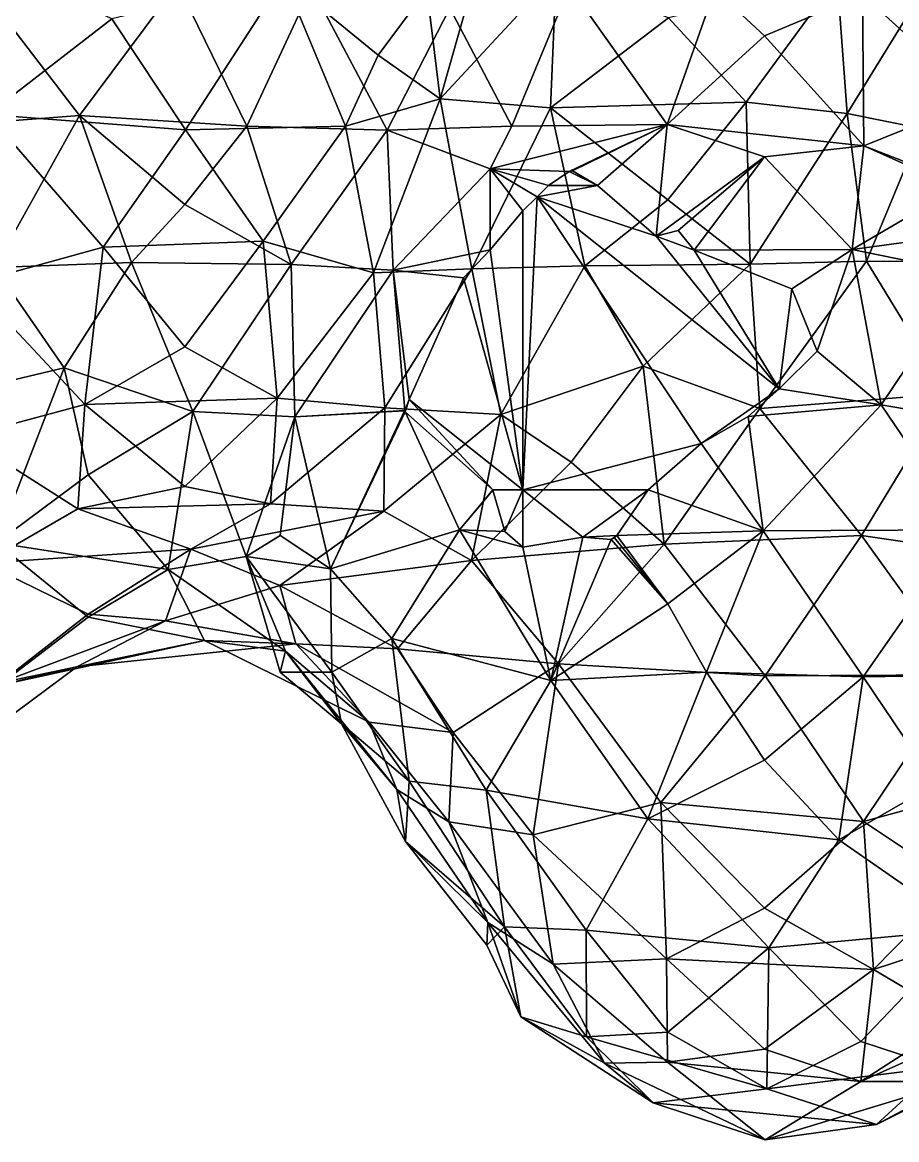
# Model space of a CAD drawing. Extents: x 290034 to 295698, y 4553723 to 4561693.
# Drawn here: x 295354.7 to 295468.7, y 4558828.1 to 4558973.9 of the extents above; entities that cross this region are included whole.
import ezdxf

# ---------------------------------------------------------------- set-up
doc = ezdxf.new("R2010")
doc.units = 0
doc.layers.add('Au_ppm_Pref_-_0_2', color=7, linetype='CONTINUOUS')

msp = doc.modelspace()

# ---------------------------------------------------------------- linework, layer by layer
at = {"layer": 'Au_ppm_Pref_-_0_2'}
for points in [[(295350.18, 4558961.87, 1907.36), (295366.38, 4558974.36, 1905.26), (295349.68, 4558982.29, 1901.79)], [(295366.38, 4558974.36, 1905.26), (295375.97, 4558959.87, 1908.25), (295388.81, 4558979.7, 1906.68)], [(295375.97, 4558959.87, 1908.25), (295396.84, 4558960.37, 1908.53), (295388.81, 4558979.7, 1906.68)], [(295396.84, 4558960.37, 1908.53), (295401.09, 4558969.64, 1909.61), (295388.81, 4558979.7, 1906.68)], [(295407.46, 4558978.19, 1909.46), (295388.81, 4558979.7, 1906.68), (295401.09, 4558969.64, 1909.61)], [(295423.59, 4558962.77, 1919.65), (295424.31, 4558980.27, 1914.09), (295409.18, 4558963.91, 1913.35)], [(295409.18, 4558963.91, 1913.35), (295424.31, 4558980.27, 1914.09), (295413.26, 4558978.19, 1912.46)], [(295423.59, 4558962.77, 1919.65), (295439, 4558974.5, 1917.12), (295424.31, 4558980.27, 1914.09)], [(295461, 4558979.71, 1918.89), (295439, 4558974.5, 1917.12), (295449.13, 4558963.48, 1920.55)], [(295449.13, 4558963.48, 1920.55), (295462.29, 4558962, 1925.03), (295461, 4558979.71, 1918.89)], [(295472.89, 4558979.28, 1925.07), (295461, 4558979.71, 1918.89), (295462.29, 4558962, 1925.03)], [(295471.97, 4558960.05, 1931.63), (295472.89, 4558979.28, 1925.07), (295462.29, 4558962, 1925.03)], [(295362.15, 4558961.74, 1949.36), (295350.28, 4558977.25, 1946.42), (295374.92, 4558978.95, 1948.68)], [(295374.92, 4558978.95, 1948.68), (295383.96, 4558960.37, 1950.24), (295362.15, 4558961.74, 1949.36)], [(295383.96, 4558960.37, 1950.24), (295374.92, 4558978.95, 1948.68), (295392.42, 4558978.48, 1952.28)], [(295383.96, 4558960.37, 1950.24), (295392.42, 4558978.48, 1952.28), (295402.28, 4558959.84, 1952.27)], [(295402.28, 4558959.84, 1952.27), (295392.42, 4558978.48, 1952.28), (295410.46, 4558975.74, 1954.98)], [(295409.18, 4558963.91, 1913.35), (295407.46, 4558978.19, 1909.46), (295401.09, 4558969.64, 1909.61)], [(295413.26, 4558978.19, 1912.46), (295407.46, 4558978.19, 1909.46), (295409.18, 4558963.91, 1913.35)], [(295418.53, 4558960.37, 1955.36), (295410.46, 4558975.74, 1954.98), (295426.09, 4558978.59, 1959.37)], [(295418.53, 4558960.37, 1955.36), (295426.09, 4558978.59, 1959.37), (295438.82, 4558960.57, 1960)], [(295445.01, 4558978.19, 1956.92), (295438.82, 4558960.57, 1960), (295426.09, 4558978.59, 1959.37)], [(295438.82, 4558960.57, 1960), (295445.01, 4558978.19, 1956.92), (295451.49, 4558972.16, 1957.97)], [(295445.01, 4558978.19, 1956.92), (295464.27, 4558977.52, 1954.92), (295451.49, 4558972.16, 1957.97)], [(295464.27, 4558977.52, 1954.92), (295488.89, 4558978.29, 1951.65), (295479.34, 4558963.79, 1955.12)], [(295340, 4558960.05, 1947.75), (295350.28, 4558977.25, 1946.42), (295362.15, 4558961.74, 1949.36)], [(295464.47, 4558957.77, 1959.79), (295451.49, 4558972.16, 1957.97), (295464.27, 4558977.52, 1954.92)], [(295464.47, 4558957.77, 1959.79), (295464.27, 4558977.52, 1954.92), (295479.34, 4558963.79, 1955.12)], [(295410.46, 4558975.74, 1954.98), (295418.53, 4558960.37, 1955.36), (295402.28, 4558959.84, 1952.27)], [(295375.97, 4558959.87, 1908.25), (295366.38, 4558974.36, 1905.26), (295350.18, 4558961.87, 1907.36)], [(295423.59, 4558962.77, 1919.65), (295449.13, 4558963.48, 1920.55), (295439, 4558974.5, 1917.12)], [(295464.47, 4558957.77, 1959.79), (295438.82, 4558960.57, 1960), (295451.49, 4558972.16, 1957.97)], [(295409.18, 4558963.91, 1913.35), (295401.09, 4558969.64, 1909.61), (295396.84, 4558960.37, 1908.53)], [(295409.18, 4558963.91, 1913.35), (295396.84, 4558960.37, 1908.53), (295400.48, 4558941.21, 1913.15)], [(295413.31, 4558941.73, 1919.12), (295409.18, 4558963.91, 1913.35), (295400.48, 4558941.21, 1913.15)], [(295423.59, 4558962.77, 1919.65), (295409.18, 4558963.91, 1913.35), (295413.31, 4558941.73, 1919.12)], [(295423.59, 4558962.77, 1919.65), (295438.89, 4558950.73, 1921.13), (295449.13, 4558963.48, 1920.55)], [(295449.64, 4558942.35, 1925.33), (295449.13, 4558963.48, 1920.55), (295438.89, 4558950.73, 1921.13)], [(295449.64, 4558942.35, 1925.33), (295462.29, 4558962, 1925.03), (295449.13, 4558963.48, 1920.55)], [(295464.47, 4558957.77, 1959.79), (295479.34, 4558963.79, 1955.12), (295482.52, 4558950.8, 1959.98)], [(295362.15, 4558961.74, 1949.36), (295351.04, 4558941.93, 1950.22), (295340, 4558960.05, 1947.75)], [(295350.18, 4558961.87, 1907.36), (295348.07, 4558939.81, 1911.13), (295365.23, 4558944.56, 1908.11)], [(295375.97, 4558959.87, 1908.25), (295350.18, 4558961.87, 1907.36), (295365.23, 4558944.56, 1908.11)], [(295351.04, 4558941.93, 1950.22), (295362.15, 4558961.74, 1949.36), (295368.95, 4558942.56, 1951.37)], [(295375.89, 4558950.12, 1950.62), (295368.95, 4558942.56, 1951.37), (295362.15, 4558961.74, 1949.36)], [(295383.96, 4558960.37, 1950.24), (295375.89, 4558950.12, 1950.62), (295362.15, 4558961.74, 1949.36)], [(295428.05, 4558942.14, 1921.78), (295423.59, 4558962.77, 1919.65), (295413.31, 4558941.73, 1919.12)], [(295423.59, 4558962.77, 1919.65), (295428.05, 4558942.14, 1921.78), (295438.89, 4558950.73, 1921.13)], [(295449.64, 4558942.35, 1925.33), (295464.82, 4558942.73, 1929.75), (295462.29, 4558962, 1925.03)], [(295471.97, 4558960.05, 1931.63), (295462.29, 4558962, 1925.03), (295464.82, 4558942.73, 1929.75)], [(295375.89, 4558950.12, 1950.62), (295383.96, 4558960.37, 1950.24), (295389.74, 4558942.31, 1953.26)], [(295375.97, 4558959.87, 1908.25), (295386.11, 4558945.33, 1908.57), (295396.84, 4558960.37, 1908.53)], [(295383.96, 4558960.37, 1950.24), (295402.28, 4558959.84, 1952.27), (295389.74, 4558942.31, 1953.26)], [(295400.48, 4558941.21, 1913.15), (295396.84, 4558960.37, 1908.53), (295386.11, 4558945.33, 1908.57)], [(295415.72, 4558954.8, 1959.08), (295402.28, 4558959.84, 1952.27), (295418.53, 4558960.37, 1955.36)], [(295415.72, 4558954.8, 1959.08), (295438.82, 4558960.57, 1960), (295426.01, 4558954.43, 1963.8)], [(295415.72, 4558954.8, 1959.08), (295418.53, 4558960.37, 1955.36), (295438.82, 4558960.57, 1960)], [(295426.48, 4558954.51, 1963.87), (295426.01, 4558954.43, 1963.8), (295438.82, 4558960.57, 1960)], [(295426.48, 4558954.51, 1963.87), (295438.82, 4558960.57, 1960), (295429.74, 4558952.6, 1964.25)], [(295429.74, 4558952.6, 1964.25), (295438.82, 4558960.57, 1960), (295437.37, 4558946, 1965.97)], [(295438.82, 4558960.57, 1960), (295451.49, 4558956.36, 1964.58), (295437.37, 4558946, 1965.97)], [(295451.49, 4558956.36, 1964.58), (295438.82, 4558960.57, 1960), (295464.47, 4558957.77, 1959.79)], [(295375.97, 4558959.87, 1908.25), (295365.23, 4558944.56, 1908.11), (295386.11, 4558945.33, 1908.57)], [(295402.28, 4558959.84, 1952.27), (295403.05, 4558941.57, 1959.56), (295389.74, 4558942.31, 1953.26)], [(295415.72, 4558954.8, 1959.08), (295403.05, 4558941.57, 1959.56), (295402.28, 4558959.84, 1952.27)], [(295471.97, 4558960.05, 1931.63), (295464.82, 4558942.73, 1929.75), (295485.38, 4558942.56, 1935.06)], [(295464.47, 4558957.77, 1959.79), (295462.96, 4558944.28, 1967.21), (295451.49, 4558956.36, 1964.58)], [(295464.47, 4558957.77, 1959.79), (295476.68, 4558952.33, 1963.23), (295462.96, 4558944.28, 1967.21)], [(295464.47, 4558957.77, 1959.79), (295482.52, 4558950.8, 1959.98), (295476.68, 4558952.33, 1963.23)], [(295440.24, 4558946.74, 1966.27), (295437.37, 4558946, 1965.97), (295451.49, 4558956.36, 1964.58)], [(295442.34, 4558944.16, 1966.83), (295440.24, 4558946.74, 1966.27), (295451.49, 4558956.36, 1964.58)], [(295442.34, 4558944.16, 1966.83), (295451.49, 4558956.36, 1964.58), (295462.96, 4558944.28, 1967.21)], [(295415.72, 4558954.8, 1959.08), (295415.7, 4558944.24, 1963.55), (295403.05, 4558941.57, 1959.56)], [(295415.7, 4558944.24, 1963.55), (295415.72, 4558954.8, 1959.08), (295420, 4558949.31, 1963.31)], [(295423.32, 4558952.6, 1963.39), (295415.72, 4558954.8, 1959.08), (295426.01, 4558954.43, 1963.8)], [(295420, 4558949.31, 1963.31), (295415.72, 4558954.8, 1959.08), (295421.83, 4558951.14, 1963.34)], [(295421.83, 4558951.14, 1963.34), (295415.72, 4558954.8, 1959.08), (295423.32, 4558952.6, 1963.39)], [(295429.74, 4558952.6, 1964.25), (295423.32, 4558952.6, 1963.39), (295426.01, 4558954.43, 1963.8)], [(295426.48, 4558954.51, 1963.87), (295429.74, 4558952.6, 1964.25), (295426.01, 4558954.43, 1963.8)], [(295429.74, 4558952.6, 1964.25), (295421.83, 4558951.14, 1963.34), (295423.32, 4558952.6, 1963.39)], [(295437.37, 4558946, 1965.97), (295421.83, 4558951.14, 1963.34), (295429.74, 4558952.6, 1964.25)], [(295476.68, 4558952.33, 1963.23), (295489.92, 4558947.93, 1965.5), (295462.96, 4558944.28, 1967.21)], [(295375.89, 4558950.12, 1950.62), (295389.74, 4558942.31, 1953.26), (295368.95, 4558942.56, 1951.37)], [(295421.83, 4558951.14, 1963.34), (295420, 4558912.91, 1967.36), (295420, 4558949.31, 1963.31)], [(295420, 4558912.91, 1967.36), (295421.83, 4558951.14, 1963.34), (295443.24, 4558918.96, 1969.71)], [(295453.42, 4558926.07, 1970.24), (295443.24, 4558918.96, 1969.71), (295421.83, 4558951.14, 1963.34)], [(295453.42, 4558926.07, 1970.24), (295421.83, 4558951.14, 1963.34), (295437.37, 4558946, 1965.97)], [(295438.89, 4558950.73, 1921.13), (295428.05, 4558942.14, 1921.78), (295449.64, 4558942.35, 1925.33)], [(295420, 4558912.91, 1967.36), (295415.7, 4558944.24, 1963.55), (295420, 4558949.31, 1963.31)], [(295462.96, 4558944.28, 1967.21), (295489.92, 4558947.93, 1965.5), (295478.26, 4558941.11, 1970.8)], [(295442.34, 4558944.16, 1966.83), (295437.37, 4558946, 1965.97), (295440.24, 4558946.74, 1966.27)], [(295453.42, 4558926.07, 1970.24), (295437.37, 4558946, 1965.97), (295442.34, 4558944.16, 1966.83)], [(295348.07, 4558939.81, 1911.13), (295362.85, 4558924.02, 1912.01), (295365.23, 4558944.56, 1908.11)], [(295365.23, 4558944.56, 1908.11), (295362.85, 4558924.02, 1912.01), (295375.89, 4558931.55, 1908.79)], [(295365.23, 4558944.56, 1908.11), (295375.89, 4558931.55, 1908.79), (295386.11, 4558945.33, 1908.57)], [(295387.92, 4558924.88, 1912.79), (295386.11, 4558945.33, 1908.57), (295375.89, 4558931.55, 1908.79)], [(295387.92, 4558924.88, 1912.79), (295400.48, 4558941.21, 1913.15), (295386.11, 4558945.33, 1908.57)], [(295403.05, 4558941.57, 1959.56), (295415.7, 4558944.24, 1963.55), (295412.23, 4558940.57, 1963.71)], [(295420, 4558912.91, 1967.36), (295412.23, 4558940.57, 1963.71), (295415.7, 4558944.24, 1963.55)], [(295455.09, 4558939.13, 1969.07), (295442.34, 4558944.16, 1966.83), (295462.96, 4558944.28, 1967.21)], [(295453.42, 4558926.07, 1970.24), (295442.34, 4558944.16, 1966.83), (295455.09, 4558939.13, 1969.07)], [(295458.38, 4558930.99, 1970.38), (295455.09, 4558939.13, 1969.07), (295462.96, 4558944.28, 1967.21)], [(295462.96, 4558944.28, 1967.21), (295466.74, 4558923.99, 1970.93), (295458.38, 4558930.99, 1970.38)], [(295466.74, 4558923.99, 1970.93), (295462.96, 4558944.28, 1967.21), (295478.26, 4558941.11, 1970.8)], [(295449.64, 4558942.35, 1925.33), (295450.91, 4558923.5, 1928.56), (295464.82, 4558942.73, 1929.75)], [(295450.91, 4558923.5, 1928.56), (295475.39, 4558925.42, 1931.33), (295464.82, 4558942.73, 1929.75)], [(295475.39, 4558925.42, 1931.33), (295485.38, 4558942.56, 1935.06), (295464.82, 4558942.73, 1929.75)], [(295338.38, 4558923.66, 1950.22), (295351.04, 4558941.93, 1950.22), (295360.14, 4558928.8, 1950.93)], [(295351.04, 4558941.93, 1950.22), (295368.95, 4558942.56, 1951.37), (295360.14, 4558928.8, 1950.93)], [(295376.93, 4558923.12, 1953.17), (295360.14, 4558928.8, 1950.93), (295368.95, 4558942.56, 1951.37)], [(295368.95, 4558942.56, 1951.37), (295389.74, 4558942.31, 1953.26), (295376.93, 4558923.12, 1953.17)], [(295389.74, 4558942.31, 1953.26), (295390.26, 4558922.42, 1959.31), (295376.93, 4558923.12, 1953.17)], [(295389.74, 4558942.31, 1953.26), (295403.05, 4558941.57, 1959.56), (295390.26, 4558922.42, 1959.31)], [(295403.05, 4558941.57, 1959.56), (295404.58, 4558923.27, 1965.08), (295390.26, 4558922.42, 1959.31)], [(295401.97, 4558923.6, 1918.5), (295413.31, 4558941.73, 1919.12), (295400.48, 4558941.21, 1913.15)], [(295413.31, 4558941.73, 1919.12), (295401.97, 4558923.6, 1918.5), (295417.09, 4558922.74, 1923.73)], [(295404.58, 4558923.27, 1965.08), (295403.05, 4558941.57, 1959.56), (295405.17, 4558924.68, 1964.95)], [(295405.17, 4558924.68, 1964.95), (295403.05, 4558941.57, 1959.56), (295412.23, 4558940.57, 1963.71)], [(295413.31, 4558941.73, 1919.12), (295417.09, 4558922.74, 1923.73), (295428.05, 4558942.14, 1921.78)], [(295435.68, 4558929.05, 1925.9), (295428.05, 4558942.14, 1921.78), (295417.09, 4558922.74, 1923.73)], [(295435.68, 4558929.05, 1925.9), (295449.64, 4558942.35, 1925.33), (295428.05, 4558942.14, 1921.78)], [(295435.68, 4558929.05, 1925.9), (295450.91, 4558923.5, 1928.56), (295449.64, 4558942.35, 1925.33)], [(295348.07, 4558939.81, 1911.13), (295347.13, 4558919.82, 1916.9), (295362.85, 4558924.02, 1912.01)], [(295400.48, 4558941.21, 1913.15), (295387.92, 4558924.88, 1912.79), (295401.97, 4558923.6, 1918.5)], [(295420, 4558912.91, 1967.36), (295405.17, 4558924.68, 1964.95), (295412.23, 4558940.57, 1963.71)], [(295478.26, 4558941.11, 1970.8), (295486.79, 4558920.57, 1974.42), (295466.74, 4558923.99, 1970.93)], [(295458.38, 4558930.99, 1970.38), (295453.42, 4558926.07, 1970.24), (295455.09, 4558939.13, 1969.07)], [(295375.89, 4558931.55, 1908.79), (295362.85, 4558924.02, 1912.01), (295387.92, 4558924.88, 1912.79)], [(295453.42, 4558926.07, 1970.24), (295458.38, 4558930.99, 1970.38), (295466.74, 4558923.99, 1970.93)], [(295338.38, 4558923.66, 1950.22), (295360.14, 4558928.8, 1950.93), (295351.31, 4558905.98, 1949.52)], [(295360.14, 4558928.8, 1950.93), (295363.29, 4558914.86, 1951.39), (295351.31, 4558905.98, 1949.52)], [(295360.14, 4558928.8, 1950.93), (295376.93, 4558923.12, 1953.17), (295363.29, 4558914.86, 1951.39)], [(295435.68, 4558929.05, 1925.9), (295417.09, 4558922.74, 1923.73), (295426.29, 4558916.49, 1927.53)], [(295426.29, 4558916.49, 1927.53), (295438.41, 4558905.83, 1929.77), (295435.68, 4558929.05, 1925.9)], [(295438.41, 4558905.83, 1929.77), (295450.91, 4558923.5, 1928.56), (295435.68, 4558929.05, 1925.9)], [(295453.42, 4558926.07, 1970.24), (295449.38, 4558922.46, 1970.12), (295443.24, 4558918.96, 1969.71)], [(295449.38, 4558922.46, 1970.12), (295453.42, 4558926.07, 1970.24), (295466.74, 4558923.99, 1970.93)], [(295450.91, 4558923.5, 1928.56), (295464.14, 4558906.92, 1930.27), (295475.39, 4558925.42, 1931.33)], [(295475.39, 4558925.42, 1931.33), (295464.14, 4558906.92, 1930.27), (295487.92, 4558903.44, 1932.08)], [(295362.85, 4558924.02, 1912.01), (295347.13, 4558919.82, 1916.9), (295361.94, 4558910.4, 1918.46)], [(295375.89, 4558913.32, 1914.6), (295362.85, 4558924.02, 1912.01), (295361.94, 4558910.4, 1918.46)], [(295387.92, 4558924.88, 1912.79), (295362.85, 4558924.02, 1912.01), (295375.89, 4558913.32, 1914.6)], [(295387.07, 4558911.08, 1919.12), (295387.92, 4558924.88, 1912.79), (295375.89, 4558913.32, 1914.6)], [(295387.92, 4558924.88, 1912.79), (295387.07, 4558911.08, 1919.12), (295401.97, 4558923.6, 1918.5)], [(295405.17, 4558924.68, 1964.95), (295404.65, 4558923.06, 1965.11), (295404.58, 4558923.27, 1965.08)], [(295405.17, 4558924.68, 1964.95), (295416.07, 4558912.91, 1967.1), (295404.65, 4558923.06, 1965.11)], [(295420, 4558912.91, 1967.36), (295416.07, 4558912.91, 1967.1), (295405.17, 4558924.68, 1964.95)], [(295451.34, 4558907.54, 1969.6), (295449.38, 4558922.46, 1970.12), (295466.74, 4558923.99, 1970.93)], [(295451.34, 4558907.54, 1969.6), (295466.74, 4558923.99, 1970.93), (295477.79, 4558907.69, 1971.48)], [(295477.79, 4558907.69, 1971.48), (295466.74, 4558923.99, 1970.93), (295486.79, 4558920.57, 1974.42)], [(295373.7, 4558902.5, 1948.37), (295363.29, 4558914.86, 1951.39), (295376.93, 4558923.12, 1953.17)], [(295376.93, 4558923.12, 1953.17), (295383.89, 4558904.2, 1955.04), (295373.7, 4558902.5, 1948.37)], [(295390.26, 4558922.42, 1959.31), (295383.89, 4558904.2, 1955.04), (295376.93, 4558923.12, 1953.17)], [(295390.26, 4558922.42, 1959.31), (295388.31, 4558906.92, 1959.98), (295383.89, 4558904.2, 1955.04)], [(295401.87, 4558910.12, 1925.63), (295401.97, 4558923.6, 1918.5), (295387.07, 4558911.08, 1919.12)], [(295390.26, 4558922.42, 1959.31), (295394.88, 4558902.58, 1961.46), (295388.31, 4558906.92, 1959.98)], [(295390.26, 4558922.42, 1959.31), (295404.58, 4558923.27, 1965.08), (295404.56, 4558923.22, 1965.08)], [(295390.26, 4558922.42, 1959.31), (295404.56, 4558923.22, 1965.08), (295394.88, 4558902.58, 1961.46)], [(295404.56, 4558923.22, 1965.08), (295404.57, 4558923.18, 1965.09), (295394.88, 4558902.58, 1961.46)], [(295404.57, 4558923.18, 1965.09), (295404.65, 4558923.06, 1965.11), (295394.88, 4558902.58, 1961.46)], [(295411.71, 4558907.68, 1966.54), (295394.88, 4558902.58, 1961.46), (295404.65, 4558923.06, 1965.11)], [(295417.09, 4558922.74, 1923.73), (295401.97, 4558923.6, 1918.5), (295401.87, 4558910.12, 1925.63)], [(295401.87, 4558910.12, 1925.63), (295413.29, 4558903.68, 1929.39), (295417.09, 4558922.74, 1923.73)], [(295404.58, 4558923.27, 1965.08), (295404.57, 4558923.18, 1965.09), (295404.56, 4558923.22, 1965.08)], [(295404.58, 4558923.27, 1965.08), (295404.65, 4558923.06, 1965.11), (295404.57, 4558923.18, 1965.09)], [(295404.65, 4558923.06, 1965.11), (295416.07, 4558912.91, 1967.1), (295411.71, 4558907.68, 1966.54)], [(295413.29, 4558903.68, 1929.39), (295426.29, 4558916.49, 1927.53), (295417.09, 4558922.74, 1923.73)], [(295438.41, 4558905.83, 1929.77), (295464.14, 4558906.92, 1930.27), (295450.91, 4558923.5, 1928.56)], [(295451.34, 4558907.54, 1969.6), (295443.24, 4558918.96, 1969.71), (295449.38, 4558922.46, 1970.12)], [(295361.94, 4558910.4, 1918.46), (295347.13, 4558919.82, 1916.9), (295349.65, 4558903.34, 1923.69)], [(295443.24, 4558918.96, 1969.71), (295436.32, 4558912.91, 1969.48), (295420, 4558912.91, 1967.36)], [(295436.32, 4558912.91, 1969.48), (295443.24, 4558918.96, 1969.71), (295451.34, 4558907.54, 1969.6)], [(295438.41, 4558905.83, 1929.77), (295426.29, 4558916.49, 1927.53), (295413.29, 4558903.68, 1929.39)], [(295363.29, 4558914.86, 1951.39), (295373.7, 4558902.5, 1948.37), (295351.31, 4558905.98, 1949.52)], [(295361.94, 4558910.4, 1918.46), (295387.07, 4558911.08, 1919.12), (295375.89, 4558913.32, 1914.6)], [(295416.07, 4558912.91, 1967.1), (295416.07, 4558912.85, 1967.1), (295411.71, 4558907.68, 1966.54)], [(295411.71, 4558907.68, 1966.54), (295416.07, 4558912.85, 1967.1), (295417.65, 4558907.45, 1967.36)], [(295417.65, 4558907.45, 1967.36), (295416.07, 4558912.85, 1967.1), (295420, 4558912.91, 1967.36)], [(295420, 4558912.91, 1967.36), (295416.07, 4558912.85, 1967.1), (295416.07, 4558912.91, 1967.1)], [(295420, 4558905.4, 1967.58), (295417.65, 4558907.45, 1967.36), (295420, 4558912.91, 1967.36)], [(295427.81, 4558906.71, 1968.74), (295420, 4558905.4, 1967.58), (295420, 4558912.91, 1967.36)], [(295420, 4558912.91, 1967.36), (295436.32, 4558912.91, 1969.48), (295427.81, 4558906.71, 1968.74)], [(295436.32, 4558912.91, 1969.48), (295432.26, 4558906.94, 1969.3), (295427.81, 4558906.71, 1968.74)], [(295432.26, 4558906.94, 1969.3), (295436.32, 4558912.91, 1969.48), (295451.34, 4558907.54, 1969.6)], [(295361.94, 4558910.4, 1918.46), (295376.67, 4558905.15, 1923.75), (295387.07, 4558911.08, 1919.12)], [(295401.87, 4558910.12, 1925.63), (295387.07, 4558911.08, 1919.12), (295376.67, 4558905.15, 1923.75)], [(295361.94, 4558910.4, 1918.46), (295349.65, 4558903.34, 1923.69), (295376.67, 4558905.15, 1923.75)], [(295388.28, 4558900.4, 1929.69), (295401.87, 4558910.12, 1925.63), (295376.67, 4558905.15, 1923.75)], [(295388.28, 4558900.4, 1929.69), (295413.29, 4558903.68, 1929.39), (295401.87, 4558910.12, 1925.63)], [(295394.88, 4558902.58, 1961.46), (295383.89, 4558904.2, 1955.04), (295388.31, 4558906.92, 1959.98)], [(295402.88, 4558893.48, 1963.62), (295394.88, 4558902.58, 1961.46), (295411.71, 4558907.68, 1966.54)], [(295402.88, 4558893.48, 1963.62), (295411.71, 4558907.68, 1966.54), (295423.64, 4558888.04, 1967.17)], [(295420, 4558905.4, 1967.58), (295411.71, 4558907.68, 1966.54), (295417.65, 4558907.45, 1967.36)], [(295423.64, 4558888.04, 1967.17), (295411.71, 4558907.68, 1966.54), (295420, 4558905.4, 1967.58)], [(295423.64, 4558888.04, 1967.17), (295420, 4558905.4, 1967.58), (295427.81, 4558906.71, 1968.74)], [(295423.64, 4558888.04, 1967.17), (295427.81, 4558906.71, 1968.74), (295431.5, 4558906.4, 1969.24)], [(295423.64, 4558888.04, 1967.17), (295431.5, 4558906.4, 1969.24), (295438.89, 4558898.03, 1968.88)], [(295427.81, 4558906.71, 1968.74), (295432.26, 4558906.94, 1969.3), (295431.5, 4558906.4, 1969.24)], [(295431.5, 4558906.4, 1969.24), (295432.26, 4558906.94, 1969.3), (295431.95, 4558906.63, 1969.28)], [(295431.5, 4558906.4, 1969.24), (295431.95, 4558906.63, 1969.28), (295438.89, 4558898.03, 1968.88)], [(295438.89, 4558898.03, 1968.88), (295431.95, 4558906.63, 1969.28), (295432.26, 4558906.94, 1969.3)], [(295438.89, 4558898.03, 1968.88), (295432.26, 4558906.94, 1969.3), (295451.34, 4558907.54, 1969.6)], [(295438.41, 4558905.83, 1929.77), (295451.58, 4558888.63, 1931.59), (295464.14, 4558906.92, 1930.27)], [(295443.92, 4558889.1, 1969.48), (295438.89, 4558898.03, 1968.88), (295451.34, 4558907.54, 1969.6)], [(295443.92, 4558889.1, 1969.48), (295451.34, 4558907.54, 1969.6), (295464.36, 4558888.51, 1969.66)], [(295464.36, 4558888.51, 1969.66), (295451.34, 4558907.54, 1969.6), (295477.79, 4558907.69, 1971.48)], [(295451.58, 4558888.63, 1931.59), (295477.25, 4558888.76, 1931.33), (295464.14, 4558906.92, 1930.27)], [(295487.92, 4558903.44, 1932.08), (295464.14, 4558906.92, 1930.27), (295477.25, 4558888.76, 1931.33)], [(295490.37, 4558888.9, 1971.31), (295464.36, 4558888.51, 1969.66), (295477.79, 4558907.69, 1971.48)], [(295349.65, 4558903.34, 1923.69), (295363.29, 4558896.68, 1926.87), (295376.67, 4558905.15, 1923.75)], [(295351.31, 4558905.98, 1949.52), (295363.29, 4558896.28, 1945.71), (295351.56, 4558887.37, 1942.25)], [(295351.31, 4558905.98, 1949.52), (295373.7, 4558902.5, 1948.37), (295363.29, 4558896.28, 1945.71)], [(295373.36, 4558895.82, 1931.33), (295376.67, 4558905.15, 1923.75), (295363.29, 4558896.68, 1926.87)], [(295388.28, 4558900.4, 1929.69), (295376.67, 4558905.15, 1923.75), (295373.36, 4558895.82, 1931.33)], [(295424.64, 4558890.19, 1931.12), (295438.41, 4558905.83, 1929.77), (295413.29, 4558903.68, 1929.39)], [(295451.58, 4558888.63, 1931.59), (295438.41, 4558905.83, 1929.77), (295424.64, 4558890.19, 1931.12)], [(295349.65, 4558903.34, 1923.69), (295351.79, 4558887.7, 1929.86), (295363.29, 4558896.68, 1926.87)], [(295389, 4558891.83, 1948.18), (295373.7, 4558902.5, 1948.37), (295383.89, 4558904.2, 1955.04)], [(295389, 4558891.83, 1948.18), (295383.89, 4558904.2, 1955.04), (295388.33, 4558889.1, 1954.04)], [(295395.07, 4558889.1, 1958.67), (295383.89, 4558904.2, 1955.04), (295394.88, 4558902.58, 1961.46)], [(295395.07, 4558889.1, 1958.67), (295388.33, 4558889.1, 1954.04), (295383.89, 4558904.2, 1955.04)], [(295413.29, 4558903.68, 1929.39), (295388.28, 4558900.4, 1929.69), (295403.61, 4558892.16, 1932.49)], [(295424.64, 4558890.19, 1931.12), (295413.29, 4558903.68, 1929.39), (295403.61, 4558892.16, 1932.49)], [(295363.29, 4558896.28, 1945.71), (295373.7, 4558902.5, 1948.37), (295378.46, 4558893.25, 1941.67)], [(295389, 4558891.83, 1948.18), (295378.46, 4558893.25, 1941.67), (295373.7, 4558902.5, 1948.37)], [(295402.88, 4558893.48, 1963.62), (295395.07, 4558889.1, 1958.67), (295394.88, 4558902.58, 1961.46)], [(295390.35, 4558892.82, 1936.34), (295388.28, 4558900.4, 1929.69), (295373.36, 4558895.82, 1931.33)], [(295403.61, 4558892.16, 1932.49), (295388.28, 4558900.4, 1929.69), (295390.35, 4558892.82, 1936.34)], [(295423.64, 4558888.04, 1967.17), (295438.89, 4558898.03, 1968.88), (295443.92, 4558889.1, 1969.48)], [(295363.29, 4558896.28, 1945.71), (295378.46, 4558893.25, 1941.67), (295351.56, 4558887.37, 1942.25)], [(295373.36, 4558895.82, 1931.33), (295363.29, 4558896.68, 1926.87), (295351.79, 4558887.7, 1929.86)], [(295373.36, 4558895.82, 1931.33), (295351.79, 4558887.7, 1929.86), (295361.82, 4558889.79, 1936.25)], [(295390.35, 4558892.82, 1936.34), (295373.36, 4558895.82, 1931.33), (295361.82, 4558889.79, 1936.25)], [(295351.56, 4558887.37, 1942.25), (295378.46, 4558893.25, 1941.67), (295361.82, 4558889.79, 1936.25)], [(295390.35, 4558892.82, 1936.34), (295361.82, 4558889.79, 1936.25), (295378.46, 4558893.25, 1941.67)], [(295390.35, 4558892.82, 1936.34), (295378.46, 4558893.25, 1941.67), (295399.92, 4558882.57, 1942.42)], [(295399.92, 4558882.57, 1942.42), (295378.46, 4558893.25, 1941.67), (295389, 4558891.83, 1948.18)], [(295405.15, 4558874.87, 1958.71), (295395.07, 4558889.1, 1958.67), (295402.88, 4558893.48, 1963.62)], [(295405.15, 4558874.87, 1958.71), (295402.88, 4558893.48, 1963.62), (295415.18, 4558873.72, 1964.4)], [(295415.18, 4558873.72, 1964.4), (295402.88, 4558893.48, 1963.62), (295423.64, 4558888.04, 1967.17)], [(295389, 4558891.83, 1948.18), (295388.33, 4558889.1, 1954.04), (295396.33, 4558882.37, 1954.04)], [(295403.56, 4558873.78, 1949.12), (295389, 4558891.83, 1948.18), (295396.33, 4558882.37, 1954.04)], [(295403.56, 4558873.78, 1949.12), (295399.92, 4558882.57, 1942.42), (295389, 4558891.83, 1948.18)], [(295403.61, 4558892.16, 1932.49), (295390.35, 4558892.82, 1936.34), (295410.91, 4558881.23, 1934.91)], [(295399.92, 4558882.57, 1942.42), (295410.91, 4558881.23, 1934.91), (295390.35, 4558892.82, 1936.34)], [(295424.64, 4558890.19, 1931.12), (295403.61, 4558892.16, 1932.49), (295410.91, 4558881.23, 1934.91)], [(295361.82, 4558889.79, 1936.25), (295351.79, 4558887.7, 1929.86), (295345.94, 4558878, 1936.22)], [(295361.82, 4558889.79, 1936.25), (295345.94, 4558878, 1936.22), (295351.56, 4558887.37, 1942.25)], [(295396.33, 4558882.37, 1954.04), (295388.33, 4558889.1, 1954.04), (295395.07, 4558889.1, 1958.67)], [(295396.33, 4558882.37, 1954.04), (295395.07, 4558889.1, 1958.67), (295405.15, 4558874.87, 1958.71)], [(295410.91, 4558881.23, 1934.91), (295421.35, 4558867.87, 1935.07), (295424.64, 4558890.19, 1931.12)], [(295424.64, 4558890.19, 1931.12), (295421.35, 4558867.87, 1935.07), (295438, 4558872.1, 1931.84)], [(295436.3, 4558869.95, 1967.12), (295423.64, 4558888.04, 1967.17), (295443.92, 4558889.1, 1969.48)], [(295451.58, 4558888.63, 1931.59), (295424.64, 4558890.19, 1931.12), (295438, 4558872.1, 1931.84)], [(295451.49, 4558877.64, 1969.74), (295436.3, 4558869.95, 1967.12), (295443.92, 4558889.1, 1969.48)], [(295451.49, 4558877.64, 1969.74), (295443.92, 4558889.1, 1969.48), (295464.36, 4558888.51, 1969.66)], [(295451.58, 4558888.63, 1931.59), (295464.42, 4558869.63, 1931.84), (295477.25, 4558888.76, 1931.33)], [(295473.83, 4558874.49, 1969.44), (295464.36, 4558888.51, 1969.66), (295490.37, 4558888.9, 1971.31)], [(295464.42, 4558869.63, 1931.84), (295486.66, 4558875.66, 1932.98), (295477.25, 4558888.76, 1931.33)], [(295415.18, 4558873.72, 1964.4), (295423.64, 4558888.04, 1967.17), (295436.3, 4558869.95, 1967.12)], [(295451.58, 4558888.63, 1931.59), (295438, 4558872.1, 1931.84), (295464.42, 4558869.63, 1931.84)], [(295461.22, 4558867.22, 1968.62), (295451.49, 4558877.64, 1969.74), (295464.36, 4558888.51, 1969.66)], [(295473.83, 4558874.49, 1969.44), (295461.22, 4558867.22, 1968.62), (295464.36, 4558888.51, 1969.66)], [(295403.56, 4558873.78, 1949.12), (295396.33, 4558882.37, 1954.04), (295404.66, 4558867.01, 1954.04)], [(295405.15, 4558874.87, 1958.71), (295404.66, 4558867.01, 1954.04), (295396.33, 4558882.37, 1954.04)], [(295403.56, 4558873.78, 1949.12), (295410.32, 4558869.59, 1941.98), (295399.92, 4558882.57, 1942.42)], [(295410.91, 4558881.23, 1934.91), (295399.92, 4558882.57, 1942.42), (295410.32, 4558869.59, 1941.98)], [(295421.35, 4558867.87, 1935.07), (295410.91, 4558881.23, 1934.91), (295410.32, 4558869.59, 1941.98)], [(295436.3, 4558869.95, 1967.12), (295451.49, 4558877.64, 1969.74), (295461.22, 4558867.22, 1968.62)], [(295464.42, 4558869.63, 1931.84), (295476.68, 4558861.43, 1932.93), (295486.66, 4558875.66, 1932.98)], [(295404.66, 4558867.01, 1954.04), (295405.15, 4558874.87, 1958.71), (295417.59, 4558855.88, 1959)], [(295417.59, 4558855.88, 1959), (295405.15, 4558874.87, 1958.71), (295415.18, 4558873.72, 1964.4)], [(295473.83, 4558874.49, 1969.44), (295478.05, 4558855.54, 1965.21), (295461.22, 4558867.22, 1968.62)], [(295403.56, 4558873.78, 1949.12), (295404.66, 4558867.01, 1954.04), (295415.43, 4558856.44, 1948.08)], [(295410.32, 4558869.59, 1941.98), (295403.56, 4558873.78, 1949.12), (295415.43, 4558856.44, 1948.08)], [(295417.59, 4558855.88, 1959), (295415.18, 4558873.72, 1964.4), (295428.26, 4558855.44, 1964.33)], [(295428.26, 4558855.44, 1964.33), (295415.18, 4558873.72, 1964.4), (295436.3, 4558869.95, 1967.12)], [(295438, 4558872.1, 1931.84), (295421.35, 4558867.87, 1935.07), (295438.74, 4558851.71, 1936.04)], [(295451.49, 4558858.33, 1931.9), (295438, 4558872.1, 1931.84), (295438.74, 4558851.71, 1936.04)], [(295464.42, 4558869.63, 1931.84), (295438, 4558872.1, 1931.84), (295451.49, 4558858.33, 1931.9)], [(295428.26, 4558855.44, 1964.33), (295436.3, 4558869.95, 1967.12), (295452.09, 4558853.14, 1966.08)], [(295436.3, 4558869.95, 1967.12), (295461.22, 4558867.22, 1968.62), (295452.09, 4558853.14, 1966.08)], [(295421.35, 4558867.87, 1935.07), (295410.32, 4558869.59, 1941.98), (295423.96, 4558851, 1942.56)], [(295415.43, 4558856.44, 1948.08), (295423.96, 4558851, 1942.56), (295410.32, 4558869.59, 1941.98)], [(295464.42, 4558869.63, 1931.84), (295451.49, 4558858.33, 1931.9), (295465.72, 4558850.32, 1935.27)], [(295464.42, 4558869.63, 1931.84), (295465.72, 4558850.32, 1935.27), (295476.68, 4558861.43, 1932.93)], [(295415.43, 4558856.44, 1948.08), (295404.66, 4558867.01, 1954.04), (295415.28, 4558853.47, 1954.04)], [(295415.28, 4558853.47, 1954.04), (295404.66, 4558867.01, 1954.04), (295417.59, 4558855.88, 1959)], [(295421.35, 4558867.87, 1935.07), (295423.96, 4558851, 1942.56), (295438.74, 4558851.71, 1936.04)], [(295478.05, 4558855.54, 1965.21), (295452.09, 4558853.14, 1966.08), (295461.22, 4558867.22, 1968.62)], [(295486.44, 4558857.08, 1937.49), (295476.68, 4558861.43, 1932.93), (295465.72, 4558850.32, 1935.27)], [(295451.49, 4558858.33, 1931.9), (295438.74, 4558851.71, 1936.04), (295465.72, 4558850.32, 1935.27)], [(295486.44, 4558857.08, 1937.49), (295465.72, 4558850.32, 1935.27), (295476.68, 4558843.84, 1938.95)], [(295415.43, 4558856.44, 1948.08), (295415.28, 4558853.47, 1954.04), (295419.7, 4558844.15, 1954.04)], [(295419.7, 4558844.15, 1954.04), (295415.28, 4558853.47, 1954.04), (295417.59, 4558855.88, 1959)], [(295430.65, 4558838.07, 1948.59), (295423.96, 4558851, 1942.56), (295415.43, 4558856.44, 1948.08)], [(295430.65, 4558838.07, 1948.59), (295415.43, 4558856.44, 1948.08), (295419.7, 4558844.15, 1954.04)], [(295419.7, 4558844.15, 1954.04), (295417.59, 4558855.88, 1959), (295428.29, 4558841.5, 1958.97)], [(295417.59, 4558855.88, 1959), (295428.26, 4558855.44, 1964.33), (295428.29, 4558841.5, 1958.97)], [(295428.29, 4558841.5, 1958.97), (295428.26, 4558855.44, 1964.33), (295438.89, 4558842.13, 1963.76)], [(295438.89, 4558842.13, 1963.76), (295428.26, 4558855.44, 1964.33), (295452.09, 4558853.14, 1966.08)], [(295464.09, 4558840.89, 1964.17), (295452.09, 4558853.14, 1966.08), (295478.05, 4558855.54, 1965.21)], [(295474.28, 4558837.56, 1958.88), (295464.09, 4558840.89, 1964.17), (295478.05, 4558855.54, 1965.21)], [(295438.89, 4558842.13, 1963.76), (295452.09, 4558853.14, 1966.08), (295451.82, 4558834.72, 1960.11)], [(295451.82, 4558834.72, 1960.11), (295452.09, 4558853.14, 1966.08), (295464.09, 4558840.89, 1964.17)], [(295438.84, 4558838.23, 1942.68), (295438.74, 4558851.71, 1936.04), (295423.96, 4558851, 1942.56)], [(295438.84, 4558838.23, 1942.68), (295423.96, 4558851, 1942.56), (295430.65, 4558838.07, 1948.59)], [(295451.49, 4558839.92, 1937.64), (295438.74, 4558851.71, 1936.04), (295438.84, 4558838.23, 1942.68)], [(295438.74, 4558851.71, 1936.04), (295451.49, 4558839.92, 1937.64), (295465.72, 4558850.32, 1935.27)], [(295464.08, 4558835.67, 1942.16), (295465.72, 4558850.32, 1935.27), (295451.49, 4558839.92, 1937.64)], [(295476.68, 4558843.84, 1938.95), (295465.72, 4558850.32, 1935.27), (295464.08, 4558835.67, 1942.16)], [(295430.65, 4558838.07, 1948.59), (295419.7, 4558844.15, 1954.04), (295436.98, 4558832.89, 1953.92)], [(295419.7, 4558844.15, 1954.04), (295428.29, 4558841.5, 1958.97), (295436.98, 4558832.89, 1953.92)], [(295476.68, 4558843.84, 1938.95), (295464.08, 4558835.67, 1942.16), (295483.2, 4558844.25, 1942.16)], [(295483.2, 4558844.25, 1942.16), (295464.08, 4558835.67, 1942.16), (295476.65, 4558835.69, 1948.1)], [(295428.29, 4558841.5, 1958.97), (295438.89, 4558842.13, 1963.76), (295451.82, 4558834.72, 1960.11)], [(295428.29, 4558841.5, 1958.97), (295451.82, 4558834.72, 1960.11), (295436.98, 4558832.89, 1953.92)], [(295474.28, 4558837.56, 1958.88), (295451.82, 4558834.72, 1960.11), (295464.09, 4558840.89, 1964.17)], [(295451.49, 4558839.92, 1937.64), (295438.84, 4558838.23, 1942.68), (295464.08, 4558835.67, 1942.16)], [(295476.65, 4558835.69, 1948.1), (295466.1, 4558830.06, 1953.97), (295486.15, 4558840.08, 1954.04)], [(295474.28, 4558837.56, 1958.88), (295486.15, 4558840.08, 1954.04), (295466.1, 4558830.06, 1953.97)], [(295438.84, 4558838.23, 1942.68), (295430.65, 4558838.07, 1948.59), (295451.58, 4558828.1, 1948.2)], [(295430.65, 4558838.07, 1948.59), (295436.98, 4558832.89, 1953.92), (295451.58, 4558828.1, 1948.2)], [(295438.84, 4558838.23, 1942.68), (295451.58, 4558828.1, 1948.2), (295464.08, 4558835.67, 1942.16)], [(295466.1, 4558830.06, 1953.97), (295451.82, 4558834.72, 1960.11), (295474.28, 4558837.56, 1958.88)], [(295464.08, 4558835.67, 1942.16), (295451.58, 4558828.1, 1948.2), (295476.65, 4558835.69, 1948.1)], [(295476.65, 4558835.69, 1948.1), (295451.58, 4558828.1, 1948.2), (295466.1, 4558830.06, 1953.97)], [(295436.98, 4558832.89, 1953.92), (295451.82, 4558834.72, 1960.11), (295466.1, 4558830.06, 1953.97)], [(295436.98, 4558832.89, 1953.92), (295466.1, 4558830.06, 1953.97), (295451.58, 4558828.1, 1948.2)]]:
    msp.add_3dface(points, dxfattribs=at)

doc.saveas('drawing.dxf')
